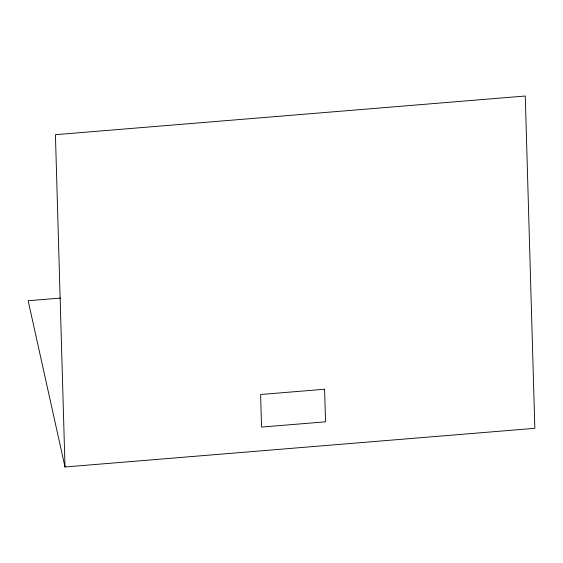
<?xml version="1.0" encoding="UTF-8"?>
<svg xmlns="http://www.w3.org/2000/svg" width="563" height="563" viewBox="0 0 563 563"><rect width="100%" height="100%" fill="white"/><g stroke="black" fill="none" stroke-linecap="round" stroke-linejoin="round"><path stroke-width="0.84" d="M60.586 298.066L28.15 300.733L65.005 466.98L534.85 428.316L525.265 96.02L55.42 134.684L65.005 466.98M324.598 389.237L260.606 394.508L261.542 427.078L325.534 421.814L324.598 389.237"/></g></svg>
